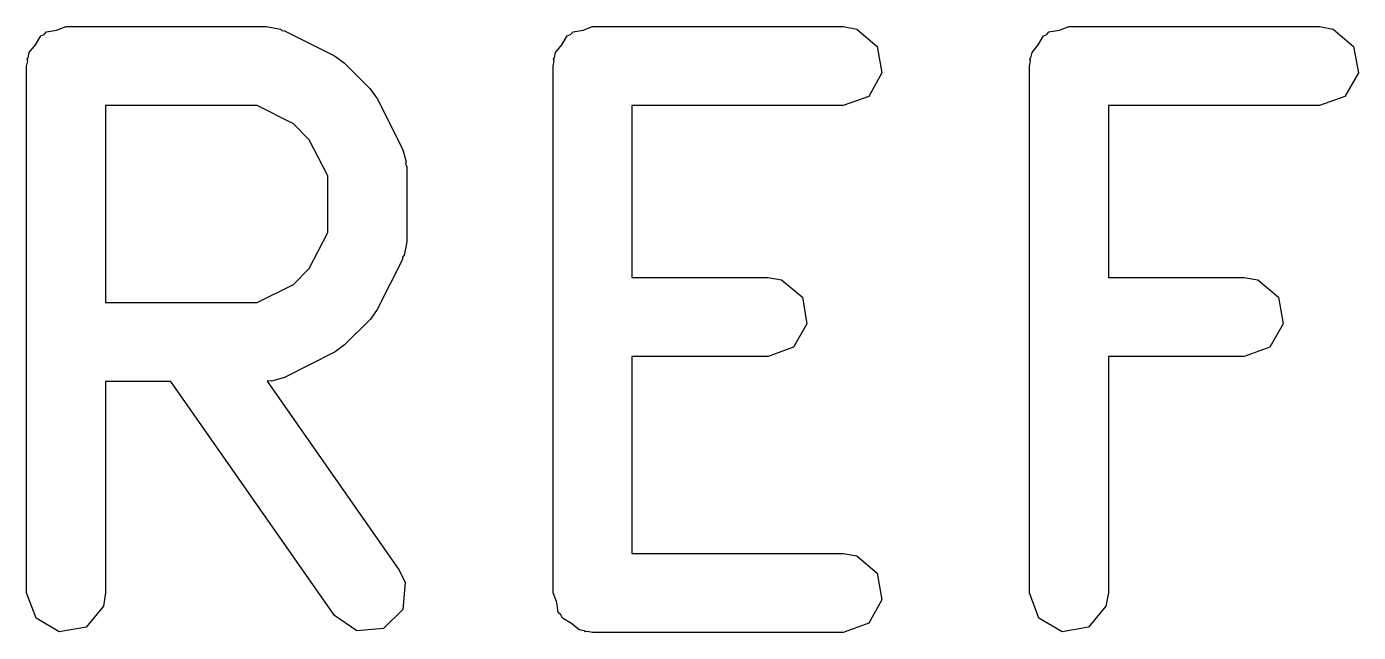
# Model space of a CAD drawing. Extents: x 134.2 to 161.8, y -113.7 to -84.1.
# Drawn here: x 145.34 to 147.87, y -94.777 to -93.627 of the extents above; entities that cross this region are included whole.
import ezdxf

# ---------------------------------------------------------------- set-up
doc = ezdxf.new("R2010")
doc.units = 0
doc.layers.add('BLACK', color=7, linetype='CONTINUOUS')

msp = doc.modelspace()

# ---------------------------------------------------------------- linework, layer by layer
at = {"layer": 'BLACK', "linetype": 'CONTINUOUS'}
for p, q in [((145.378, -93.6374), (145.397, -93.634)), ((145.397, -93.634), (145.415, -93.6274)), ((145.415, -93.6274), (145.796, -93.6274)), ((145.796, -93.6274), (145.822, -93.6319)), ((145.822, -93.6319), (145.825, -93.6348)), ((145.825, -93.6348), (145.83, -93.6353)), ((145.83, -93.6353), (145.925, -93.6829)), ((146.378, -93.6374), (146.397, -93.634)), ((146.397, -93.634), (146.415, -93.6274)), ((146.415, -93.6274), (146.891, -93.6274)), ((146.891, -93.6274), (146.917, -93.6319)), ((146.917, -93.6319), (146.956, -93.6649)), ((147.282, -93.6374), (147.302, -93.634)), ((147.302, -93.634), (147.32, -93.6274)), ((147.32, -93.6274), (147.796, -93.6274)), ((147.796, -93.6274), (147.822, -93.6319)), ((147.822, -93.6319), (147.861, -93.6649)), ((145.357, -93.6618), (145.367, -93.6449)), ((145.367, -93.6449), (145.373, -93.6426)), ((145.373, -93.6426), (145.378, -93.6374)), ((146.357, -93.6618), (146.367, -93.6449)), ((146.367, -93.6449), (146.373, -93.6426)), ((146.373, -93.6426), (146.378, -93.6374)), ((147.262, -93.6618), (147.272, -93.6449)), ((147.272, -93.6449), (147.278, -93.6426)), ((147.278, -93.6426), (147.282, -93.6374)), ((145.343, -93.6865), (145.345, -93.6767)), ((145.345, -93.6767), (145.357, -93.6618)), ((145.925, -93.6829), (145.943, -93.6963)), ((146.343, -93.6865), (146.345, -93.6767)), ((146.345, -93.6767), (146.357, -93.6618)), ((146.956, -93.6649), (146.965, -93.7154)), ((147.248, -93.6865), (147.25, -93.6767)), ((147.25, -93.6767), (147.262, -93.6618)), ((147.861, -93.6649), (147.87, -93.7154)), ((145.34, -93.7024), (145.342, -93.6926)), ((145.34, -94.7024), (145.34, -93.7024)), ((145.341, -93.6894), (145.343, -93.6865)), ((145.342, -93.6926), (145.341, -93.6894)), ((145.943, -93.6963), (145.944, -93.697)), ((145.944, -93.697), (145.992, -93.7446)), ((146.34, -93.7024), (146.342, -93.6926)), ((146.34, -94.7024), (146.34, -93.7024)), ((146.341, -93.6894), (146.343, -93.6865)), ((146.342, -93.6926), (146.341, -93.6894)), ((147.245, -93.7024), (147.247, -93.6926)), ((147.245, -94.7024), (147.245, -93.7024)), ((147.246, -93.6894), (147.248, -93.6865)), ((147.247, -93.6926), (147.246, -93.6894)), ((146.965, -93.7154), (146.94, -93.7598)), ((147.87, -93.7154), (147.844, -93.7598)), ((145.992, -93.7446), (146.005, -93.763)), ((146.94, -93.7598), (146.891, -93.7774)), ((147.844, -93.7598), (147.796, -93.7774)), ((145.49, -93.7774), (145.49, -94.1512)), ((145.778, -93.7774), (145.49, -93.7774)), ((145.847, -93.8116), (145.778, -93.7774)), ((146.005, -93.763), (146.006, -93.7641)), ((146.006, -93.7641), (146.054, -93.8593)), ((146.891, -93.7774), (146.49, -93.7774)), ((146.49, -93.7774), (146.49, -94.1036)), ((147.796, -93.7774), (147.395, -93.7774)), ((147.395, -93.7774), (147.395, -94.1036)), ((145.877, -93.842), (145.847, -93.8116)), ((145.912, -93.9106), (145.877, -93.842)), ((146.054, -93.8593), (146.061, -93.8843)), ((146.061, -93.8843), (146.06, -93.8886)), ((145.912, -94.018), (145.912, -93.9106)), ((146.06, -93.8886), (146.062, -93.8929)), ((146.062, -93.8929), (146.062, -94.0357)), ((145.877, -94.0865), (145.912, -94.018)), ((146.062, -94.0357), (146.057, -94.0614)), ((146.057, -94.0614), (146.054, -94.0648)), ((146.054, -94.0648), (146.054, -94.0693)), ((145.847, -94.1169), (145.877, -94.0865)), ((146.054, -94.0693), (146.006, -94.1645)), ((146.49, -94.1036), (146.749, -94.1036)), ((146.749, -94.1036), (146.774, -94.1081)), ((146.774, -94.1081), (146.814, -94.1411)), ((147.395, -94.1036), (147.653, -94.1036)), ((147.653, -94.1036), (147.679, -94.1081)), ((147.679, -94.1081), (147.718, -94.1411)), ((145.778, -94.1512), (145.847, -94.1169)), ((146.814, -94.1411), (146.822, -94.1916)), ((147.718, -94.1411), (147.727, -94.1916)), ((145.49, -94.1512), (145.778, -94.1512)), ((146.006, -94.1645), (145.993, -94.1825)), ((145.992, -94.184), (145.944, -94.2316)), ((145.993, -94.1825), (145.992, -94.184)), ((146.822, -94.1916), (146.797, -94.236)), ((147.727, -94.1916), (147.702, -94.236)), ((145.944, -94.2316), (145.926, -94.2445)), ((146.797, -94.236), (146.749, -94.2536)), ((147.702, -94.236), (147.653, -94.2536)), ((145.925, -94.2457), (145.83, -94.2933)), ((145.926, -94.2445), (145.925, -94.2457)), ((146.749, -94.2536), (146.49, -94.2536)), ((146.49, -94.2536), (146.49, -94.6274)), ((147.653, -94.2536), (147.395, -94.2536)), ((147.395, -94.2536), (147.395, -94.7024)), ((145.614, -94.3012), (145.49, -94.3012)), ((145.49, -94.3012), (145.49, -94.7024)), ((145.925, -94.7454), (145.614, -94.3012)), ((145.8, -94.2997), (145.797, -94.3008)), ((145.797, -94.3008), (146.048, -94.6594)), ((145.805, -94.3007), (145.8, -94.2997)), ((145.83, -94.2933), (145.805, -94.3007)), ((146.49, -94.6274), (146.891, -94.6274)), ((146.891, -94.6274), (146.917, -94.6319)), ((146.917, -94.6319), (146.956, -94.6649)), ((146.048, -94.6594), (146.059, -94.683)), ((146.956, -94.6649), (146.965, -94.7154)), ((146.059, -94.683), (146.055, -94.7341)), ((145.358, -94.7506), (145.34, -94.7024)), ((145.49, -94.7024), (145.486, -94.728)), ((146.347, -94.7207), (146.34, -94.7024)), ((146.35, -94.7399), (146.347, -94.7207)), ((146.965, -94.7154), (146.94, -94.7598)), ((147.263, -94.7506), (147.245, -94.7024)), ((147.395, -94.7024), (147.39, -94.728)), ((145.486, -94.728), (145.453, -94.7673)), ((145.967, -94.7748), (145.925, -94.7454)), ((146.055, -94.7341), (146.018, -94.7704)), ((146.355, -94.7442), (146.35, -94.7399)), ((146.358, -94.7506), (146.355, -94.7442)), ((147.39, -94.728), (147.357, -94.7673)), ((145.402, -94.7762), (145.358, -94.7506)), ((145.453, -94.7673), (145.402, -94.7762)), ((146.018, -94.7704), (145.967, -94.7748)), ((146.375, -94.7603), (146.358, -94.7506)), ((146.39, -94.7729), (146.375, -94.7603)), ((146.399, -94.7746), (146.39, -94.7729)), ((146.94, -94.7598), (146.891, -94.7774)), ((147.307, -94.7762), (147.263, -94.7506)), ((147.357, -94.7673), (147.307, -94.7762)), ((146.402, -94.7762), (146.399, -94.7746)), ((146.405, -94.7757), (146.402, -94.7762)), ((146.415, -94.7774), (146.405, -94.7757)), ((146.891, -94.7774), (146.415, -94.7774))]:
    msp.add_line(p, q, dxfattribs=at)

doc.saveas('drawing.dxf')
